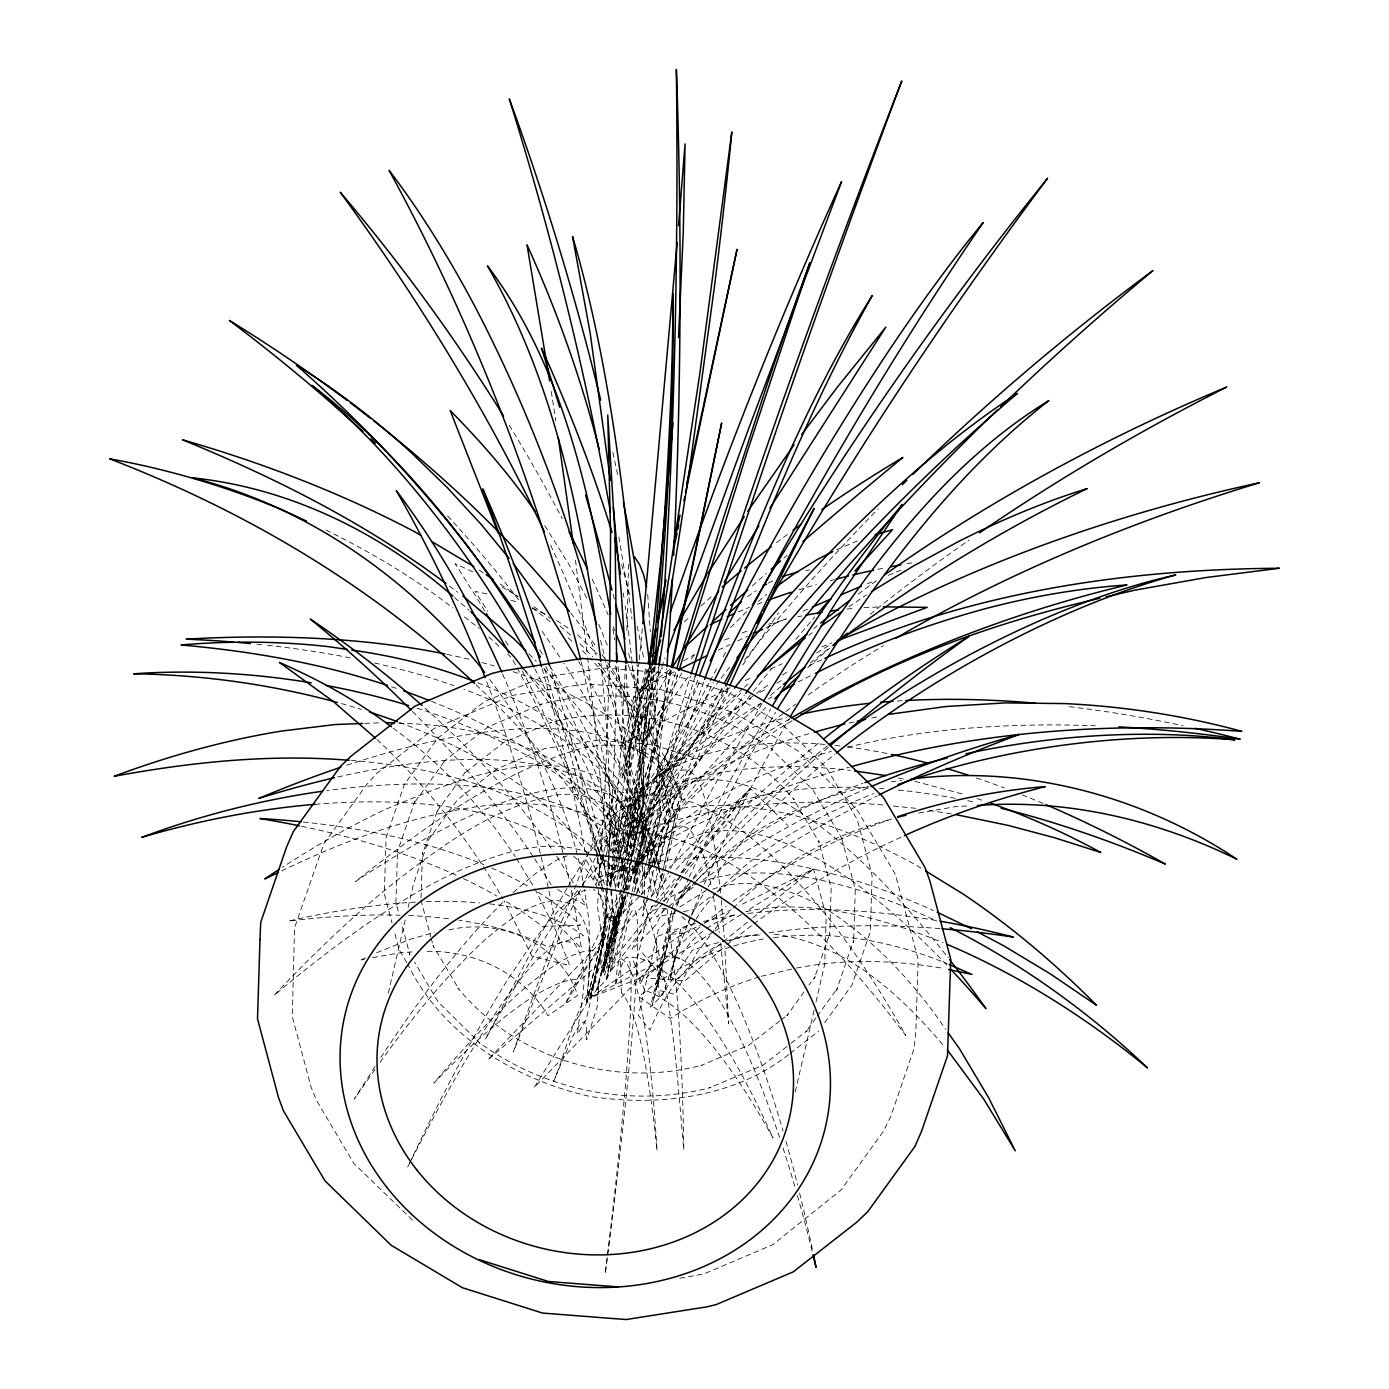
<?xml version="1.0" encoding="UTF-8"?>
<svg xmlns="http://www.w3.org/2000/svg" width="1389" height="1389" viewBox="0 0 1389 1389"><rect width="100%" height="100%" fill="white"/><g stroke="black" fill="none" stroke-linecap="round" stroke-linejoin="round"><path stroke-width="0.75" stroke-dasharray="5 3.75" d="M628.54 564.333L626.856 633.002M616.629 666.911L614.442 758.325L607.132 885.54M609.632 662.293L605.396 781.556L597.496 906.739L602.496 940.891L606.993 887.606M421.041 897.884L422.464 852.533L422.36 854.391L437.726 809.648L437.031 811.315L465.28 772.249L464.134 773.43L503.495 742.646L551.138 722.419L550.2 722.749C637.864 699.414 736.535 729.312 794.23 799.856L793.345 798.953L819.145 842.394L818.659 840.901L831.16 887.884L829.684 935.405L829.771 933.53L814.405 978.29L815.117 976.623L808.971 985.114M626.3 889.95C630.207 814.961 626.856 739.712 617.845 665.209M625.536 665.348L620.883 749.73L612.896 854.096M607.41 888.022L606.264 909.118L599.944 963.133L604.632 974.991L625.623 896.235M607.514 885.904C612.41 811.749 608.747 737.264 600.951 663.421M649.861 662.57L642.603 744.487L626.057 855.433M644.288 897.016L642.794 916.098L667.067 811.436L665.661 794.63L661.494 784.472L654.601 781.017C621.942 793.605 606.351 830.014 586.436 856.562M644.461 894.898L644.236 867.101M612.705 856.128L610.118 885.175L614.91 930.126L623.14 894.499M650.521 663.491L642.603 744.487L643.94 804.405L623.626 892.398M639.062 661.772L627.446 775.878L644.149 703.529L648.854 666.216M639.27 659.653L642.395 627.967M609.719 917.226L590.203 997.736L652.396 965.268L534.088 1087.57L590.203 997.736L603.034 941.95L606.715 910.524A406.23 155.811 55.3 0 0 606.785 892.363M602.496 887.05A406.23 198.106 7.5 0 1 607.045 914.049L603.451 941.273L590.117 997.858L603.33 939.485L487.782 1059.981L599.944 963.133M625.935 862.291L610.118 885.175L625.727 769.662L649.774 665.522M638.784 861.249L635.086 889.099L641.336 862.083M639.062 859.131L648.455 781.66A935.179 116.138 -89.9 0 0 659.011 665.904M607.045 914.049L586.8 1001.903L589.249 970.824L589.162 921.411L584.387 889.342M611.056 915.299L602.948 970.737L611.195 914.691L616.542 921.289M605.378 888.456L614.91 930.126L625.727 857.569M654.393 667.501L642.603 744.487L610.118 885.175L599.597 854.009M655.313 666.859L618.105 887.536M613.157 921.167L625.276 896.027L614.32 921.74L596.749 989.732L606.455 979.575L615.865 922.539L606.542 917.799L565.462 1003.761L603.33 939.485M658.768 667.449L626.838 850.745L618.331 887.606M662.588 903.319L610.188 971.866L619.529 915.716L626.161 894.151L606.455 979.575L613.921 964.209L633.54 894.256M522.073 670.627C558.708 738.861 587.807 811.037 610.118 885.175L615.258 855.693M615.622 853.593L630.693 767.249L653.768 667.276M606.455 979.575L619.511 915.993L639.669 896.235M616.664 915.542L603.295 971.606L614.285 918.824M671.373 670.696L624.373 892.971M670.644 670.696L630.398 860.989M629.946 863.055L613.869 941.69L623.505 897.086M646.736 669.637L628.818 752.525L647.517 669.62M628.071 859.878A406.23 33.18 -85.4 0 1 619.824 907.191L616.403 916.219L603.295 971.606L615.31 916.393L604.059 918.198A406.23 180.188 -15.1 0 0 599.128 892.693M658.716 902.989L603.451 972.022L615.084 919.709L618.643 915.855M388.312 993.1L405.71 917.782M408.123 907.312L413.436 884.289L428.958 839.13L457.432 799.751L496.915 768.864L544.731 748.567L597.617 740.25L651.962 744.469L704.049 760.929M598.225 858.68L593.502 879.15L626.786 867.726L639.339 865.121M598.711 856.631L602.965 838.209C699.796 775.166 823.903 813.85 916.671 865.469L922.174 868.837M645.59 668.96L639.374 695.854L632.273 667.588M603.451 853.818L596.367 884.533L628.835 863.003M603.937 851.77L605.83 843.574C663.959 791.313 735.128 754.817 810.047 733.392M615.084 888.231L622.168 857.517M622.654 855.468L646.736 796.21L699.796 681.461M590.117 997.858L603.034 941.95M627.984 858.958L624.685 873.282L616.959 860.329M628.453 856.909L634.131 832.341C608.903 769.957 568.83 714.797 521.778 667.085M637.759 864.757L631.63 870.504L652.413 780.462L683.284 749.209L719.242 719.78L751.102 698.389M628.245 891.946L622.88 915.177L616.265 916.236L603.295 971.606M628.731 889.845L635.068 862.395M631.648 893.821L626.283 917.035L610.188 971.866M632.134 891.703L638.471 864.253L622.88 892.207M641.805 859.999L653.334 810.117A752.751 93.48 -89.9 0 0 666.755 668.543M648.802 864.913L642.083 894.012L643.107 843.8L641.978 788.466A935.179 248.301 73.6 0 0 625.085 605.76M649.288 862.829L660.331 815.03A752.751 199.86 73.6 0 0 649.93 666.546M654.514 865.451L672.866 785.914C660.226 741.014 605.222 738.826 568.57 752.369C488.945 779.055 420.693 830.362 355.324 881.633C425.746 835.293 632.95 703.772 652.882 867.882M652.465 895.037L659.185 865.937M659.653 863.854L670.21 818.138A752.751 299.746 52.3 0 0 628.141 664.689M663.907 865.833L680.211 795.15L666.581 760.269L645.468 724.572A737.003 346.799 31.1 0 0 605.604 659.792M662.379 873.282L657.101 896.148L650.66 865.434M662.848 871.198L675.332 817.149L645.468 724.572L618.938 689.413L590.082 658.195M671.72 910.854L662.952 948.843L664.116 949.59L652.188 1005.445L665.748 950.597L679.186 959.018A406.23 184.841 37.4 0 1 704.796 929.762M672.207 908.736L675.141 896.079A390.222 177.549 37.4 0 1 696.41 883.89M674.985 908.406L656.233 989.645L675.123 994.385L696.618 953.028L713.72 930.769M795.255 1091.841L814.093 1010.237M816.02 1001.868L824.719 964.192L826.212 916.306L813.607 868.958L738.826 905.923M621.317 890.262L606.542 917.799L586.8 1001.903L625.432 896.183L603.451 972.022L616.403 916.219M727.923 687.486L667.05 785.184L610.118 885.175L617.411 858.037M617.966 855.954L641.562 768.308L658.247 695.976L642.603 744.487L636.127 724.971A857.586 395.24 -9.5 0 0 598.242 663.109M603.451 972.022L625.554 896.148L596.749 989.732M634.148 892.189L642.829 863.177M643.454 861.111L665.644 791.365L703.893 681.409M675.61 672.432L632.429 821.437L625.276 852.481L678.353 672.554M627.429 890.036L636.318 861.145M636.961 859.079L662.449 779.976L697.886 679.638M598.919 852.047L597.583 848.123L636.127 724.971M695.177 676.426L665.053 774.038L633.401 883.213L652.917 798.692L690.402 676.183M610.118 885.175L653.802 748.602L664.602 701.879L642.603 744.487C635.936 715.891 624.286 688.354 606.611 664.793M652.57 663.977L638.714 705.699L622.012 778.031L664.984 657.848M558.1 929.64C578.623 883.838 591.21 832.046 622.498 792.181L625.432 793.223L626.63 799.665L619.459 830.709L616.612 829.285C606.472 834.963 602.045 846.856 596.194 856.353M690.576 917.382L680.263 942.992L662.709 994.68L650.434 1007.251L670.158 921.827L673.474 914.031M691.375 915.42L701.705 889.793M638.975 866.684L633.922 878.716L652.17 799.717A752.751 159.179 -54.3 0 1 709.084 682.937M642.135 858.906L676.096 780.496A935.179 197.742 -54.3 0 1 723.304 685.367M651.198 864.93L647.257 874.584L667.137 788.032L674.637 776.086L681.86 770.079L688.77 770.044L695.299 775.982L701.393 787.841L707.018 805.551L716.655 857.864L721.117 898.266M651.979 863.003L664.637 837.706L673.057 828.348L681.183 825.344L688.909 828.712C702.712 844.842 706.845 866.545 711.411 886.703M676.79 906.218L688.388 878.924M689.222 876.963L718.617 814.77L747.89 759.679L775.531 712.297M616.785 886.408L629.13 858.767M629.998 856.787L666.755 777.007L713.304 682.416M704.258 883.994L728.965 830.344L759.141 771.694L789.247 718.617M409.547 1163.183C439.653 1099.775 471.756 1037.218 508.912 977.63C530.442 946.725 549.853 911.566 582.547 891.044L589.978 889.967M652.5 905.454L631.908 949.816L656.32 924.588L665.8 905.124M656.268 897.728L668.526 872.605M666.737 903.18L680.853 874.705M681.773 872.848L731.864 777.423L770.582 709.05M670.418 868.733L712.783 788.171L762.613 702.66M641.371 860.676L634.148 874.202L652.396 795.202A752.751 239.741 -40.2 0 1 723.686 687.416M642.343 858.784L656.945 830.379L684.447 783.465A935.179 297.836 -40.2 0 1 744.417 695.021M407.672 1167.055L410.64 1161.378M411.613 1159.485C441.164 1101.807 472.382 1044.736 510.197 992.006C525.58 973.238 539.974 951.604 562.858 941.36L573.64 942.367C592.964 968.584 579.682 1004.612 577.564 1034.163L586.245 1019.352L605.951 933.929L605.517 911.097L601.402 896.183L593.693 889.446M622.307 888.422L624.269 884.758L619.737 862.118M653.334 667.345L634.669 702.712L623.869 749.435L671.061 669.741M595.239 858.055L564.438 923.859L513.305 1052.029A367.095 19.533 -71.6 0 1 558.1 929.64M621.838 894.082L610.413 914.57L606.542 917.799M636.006 894.325L650.312 868.837M624.442 822.514C652.865 772.822 684.673 725.075 719.815 679.898M566.903 888.37L537.144 940.388L485.386 1039.232C514.434 987.319 544.019 935.439 579.612 887.658M567.979 886.599L585.29 858.298M641.388 861.788L633.019 874.601L651.267 795.602L679.395 759.071A752.751 303.965 -25.1 0 1 741.657 692.278M642.517 859.965L658.317 834.65L689.118 792.841A935.179 377.617 -25.1 0 1 765.686 707.643M681.704 673.37L656.858 715.96L642.603 744.487L661.841 713.512L689.812 674.637M375.013 1066.561L354.178 1099.133L375.117 1069.374M380.794 1057.515C417.759 1001.695 457.38 947.003 505.283 899.95M617.272 853.558L671.755 771.902L733.062 689.812M742.716 665.071L778.569 612.931M627.134 860.555L689.1 774.472L751.953 693.076M380.048 1062.359C411.213 1018.675 445.313 976.849 484.553 940.127C505.544 922.817 527.577 903.683 555.6 900.072L571.33 903.944C598.294 928.633 589.075 969.991 586.54 1002.233L597.548 988.76L617.272 903.336L615.518 889.168M691.288 658.976L695.056 653.663M638.298 861.753L631.63 870.504L640.555 861.284M639.53 859.999L658.073 833.904L690.368 796.47A935.179 422.516 -12.5 0 1 784.125 712.835M804.057 991.902L786.869 1015.672L788.014 1014.491L781.451 1019.63M815.899 1018.015L805.776 1032.027L807.287 1030.569L788.622 1045.17M817.166 1016.262L837.428 988.274L836.491 990.392L853.714 940.284L853.61 942.662L855.277 889.446L841.248 836.82L841.942 838.696L813.034 789.994L771.277 748.827L772.128 749.539C706.098 700.907 619.702 683.787 540.252 704.483L541.484 704.171L488.043 726.864L443.907 761.38L445.435 759.922L413.783 803.675L414.721 801.557L397.497 851.648L397.601 849.269L395.934 902.503L399.164 914.639M824.753 1022.651L852.065 984.888L870.33 931.689L872.101 875.313L857.256 819.562L826.785 768.239L782.806 724.867L728.27 692.364L666.928 672.988L602.948 668.022L540.686 677.815L484.379 701.723L437.882 738.08L404.373 784.438L386.09 837.619L384.319 894.012L392.028 922.921M663.907 901.617L750.373 788.518L787.737 825.361M721.117 678.197L731.499 664.654M715.022 929.067L725.562 915.368L731.777 909.604M753.272 691.427L771.85 668.387M660.07 901.305L681.634 874.376M682.971 872.691L750.373 788.518L668.873 867.812M582.321 884.394L604.736 859.374M795.914 639.27L814.718 616.942M652.743 865.278L643.003 876.737L661.008 797.338A752.751 236.095 66.9 0 1 948.236 957.872M654.132 863.628L659.688 857.082L679.481 842.515L701.775 833.678A935.179 293.305 66.9 0 1 947.923 966.275M827.323 746.084A403.695 152.026 -30.6 0 0 675.957 904.239L692.851 884.897M694.257 883.3C739.122 832.358 803.05 801.14 868.524 786.105M641.961 859.704L657.414 842.463A935.179 453.856 21.5 0 1 831.317 751.432M614.945 936.082L649.896 898.006M651.337 896.426L670.279 875.799M676.096 869.445L750.373 788.518M676.86 910.09L658.212 930.3L638.489 1015.724L649.983 1030.082C664.411 995.514 685.645 959.33 721.533 944.086M639.2 863.246L654.931 846.648A935.179 417.776 40.2 0 1 868.924 787.841M730.545 627.585L746.969 611.334M641.197 894.742L662.727 873.803M733.34 908.163C776.191 864.114 832.428 834.841 891.495 819.18M742.768 688.666L710.908 717.853L677.103 752.23L646.527 787.059L619.529 821.923L612.358 852.985C657.709 799.3 707.435 749.313 760.842 703.667M744.348 687.208L750.789 681.6M699.934 926.914L672.12 951.691L646.198 977.995L684.899 980.947L725.058 946.204M758.481 601.437L766.693 594.37M770.53 695.42L781.833 685.801M513.062 892.571L535.946 873.212L559.142 858.61L567.059 855.902M726.707 944.85L752.039 925.213M675.367 980.217L751.223 919.153M752.907 917.799L813.607 868.958L746.015 911.444M810.152 663.022L830.379 647.135M824.927 744.452A737.698 329.54 40.2 0 0 652.413 780.462L679.395 759.071A752.751 340.097 -12.5 0 1 753.203 695.802M704.848 923.06L726.187 906.34M779.802 1020.915L748.654 1045.275L700.994 1065.519L701.931 1065.189C614.268 1088.525 515.614 1058.609 457.901 988.065L458.787 988.968L433.003 945.527L433.49 947.02L431.302 938.86M786.921 1046.49L763.169 1065.085L709.727 1087.761L710.96 1087.465C631.509 1108.162 545.113 1091.042 479.083 1042.41L479.934 1043.122L438.177 1001.938L414.617 962.264M788.657 1054.616C733.166 1098.213 657.605 1106.72 589.509 1096.338C514.607 1079.375 442.414 1034.996 407.88 964.417M790.306 1053.313L818.538 1031.228M808.78 635.329L812.183 632.776M753.758 923.928C799.925 889.568 849.912 860.312 902.346 836.612M669.654 669.602L633.853 696.757L623.071 743.48L671.2 717.21L729.989 687.763M747.508 596.61L756.172 590.638M732.941 901.409C781.451 866.441 835.032 838.574 891.547 818.972M848.801 606.854L866.493 594.874M713.13 932.123L639.947 978.134L590.203 997.736L683.214 933.425L702.383 923.945M714.953 930.977L744.191 912.608M679.742 906.982L704.674 891.391M791.834 720.839L777.18 729.781L732.645 762.301A1161.899 563.621 4.3 0 0 640.225 858.628M789.699 718.946C725.214 756.224 664.446 800.064 609.893 850.815L617.063 819.77C657.223 775.253 704.796 738.115 755.529 706.393L761.068 703.216M683.683 660.921L694.344 654.584M768.464 698.98L772.145 696.861M612.254 852.29L624.512 845.259L633.974 845.38L640.572 852.672L642.829 861.579M637.846 857.03C703.737 817.583 775.114 787.424 849.183 767.214M759.957 692.434L767.492 688.267M776.902 683.041L782.563 679.916M655.295 905.072L651.51 907.086A505.266 175.153 -35.8 0 1 654.028 903.979M662.9 901.027L683.787 889.932A676.374 234.463 -35.8 0 1 692 880.678M768.291 583.172L773.499 580.48M836.629 549.731L857.655 540.79M797.998 682.034L811.593 675.28M704.31 922.991L731.152 909.726M281.637 870.92C344.42 840.64 410.762 815.899 480.108 806.262C528.653 800.585 582.755 802.599 622.984 833.817L630.155 802.773C569.49 730.614 455.575 780.201 385.291 809.457A367.095 123.395 -37.5 0 0 282.54 867.187M365.585 957.872L360.029 960.441L364.231 959.486M376.679 952.715L410.831 939.068L434.566 932.418M745.355 680.454L753.116 676.894M809.11 665.574L822.913 659.254M770.6 668.908L782.354 663.751M724.537 640.069L732.35 636.804M821.819 646.927L831.803 642.916M729.208 941.186L742.629 936.099L761.571 934.901M742.177 632.846L748.272 630.762M759.349 976.971C727.871 986.52 697.868 1000.636 670.227 1018.467L638.853 996.764C674.412 966.987 717.714 946.968 763.377 939.016M768.412 624.182L785.914 619.459M712.644 889.238C751.727 874.862 793.97 890.193 828.139 910.177C875.209 941.082 914.118 983.047 945.735 1029.371M761.346 976.293L794.369 968.446M372.634 957.594L401.23 952.663L414.096 951.778M849.026 722.957L855.207 721.62M871.736 718.026L877.917 716.689M649.809 862.934C746.258 844.894 845.502 870.938 933.408 910.507M797.842 616.785L801.852 615.969M675.106 913.233L656.476 916.914A505.266 219.931 -17.5 0 1 693.979 886.616M683.388 911.601L693.736 909.569A676.374 294.399 -17.5 0 1 715.7 892.971M796.47 968.064C845.189 958.532 895.592 960.007 944.329 968.567M918.58 813.069L956.379 806.505L968.984 805.898M448.855 929.936C500.613 917.695 560.08 943.079 577.755 995.375L548.013 1015.672C522.993 972.977 473.302 949.59 424.617 951.43M805.95 570.532L809.839 569.889M679.811 1278.227L703.772 1274.008L772.614 1244.787L840.953 1190.06L883.317 1131.497L890.8 1116.322L914.17 1048.261L915.889 1030.968L918.129 959.313L895.315 874.254L857.638 810.794L849.773 802.009L797.894 750.859L733.583 712.54L661.251 689.691L585.793 683.839L512.367 695.385L434.132 728.513L376.627 773.499L366.401 784.959L323.793 843.852L294.52 927.887L292.298 1016.679L311.067 1087.118L316.64 1100.678L353.882 1163.444L412.498 1220.15M891.217 781.833L901.583 780.375M773.465 937.835C832.289 929.658 892.537 941.273 947.09 963.601M846.995 609.007L855.485 608.33M863.958 607.653L881.147 606.889M364.786 723.374L379.544 722.818M398.834 723.27C484.136 724.936 580.446 751.987 626.335 830.084L616.872 871.025L599.944 854.426M351.382 760.478C439.723 767.197 531.622 791.956 598.399 852.915M882.848 804.96C789.108 796.748 691.271 805.151 605.465 846.248L612.636 815.204C681.634 768.308 769.506 760.651 850.363 770.426M893.44 806.037L916.723 808.415M631.63 870.504L632.134 870.573A1161.899 563.621 4.3 0 1 635.537 865.434M929.102 810.377L951.778 813.971M898.37 778.048L906.635 779.68M914.9 781.312L964.99 794.682M774.211 934.12C844.859 943.079 900.402 994.437 944.485 1046.733M486.966 593.919L475.125 591.419L487.782 611.299M510.874 600.152L518.93 602.652M391.594 686.774L397.584 688.718M431.406 701.306C506.1 730.701 577.06 774.333 628.575 836.768L635.728 805.724C600.569 745.789 539.349 706.185 475.611 681.982M588.814 852.638C543.29 835.744 494.033 855.311 452.102 873.785C387.271 905.524 329.193 949.156 274.084 995.375A408.401 101.362 -49.8 0 1 393.226 883.369C441.598 846.005 493.06 807.356 554.367 795.376C581.401 790.688 611.716 800.776 623.574 827.115M532.143 608.017L545.252 614.094M325.911 530.025C370.429 551.937 413.505 577.373 452.71 607.878M556.59 620.414L568.952 628.696M557.51 889.533L585.689 905.385A505.266 234.359 34.1 0 0 576.574 888.578M479.153 570.115L484.431 573.605M500.283 584.092L517.35 596.298M449.394 586.071L457.866 592.322M393.122 728.062C440.834 763.377 482.625 806.992 515.215 856.631M600.552 857.968L614.129 868.073M532.265 607.792L550.478 621.821M601.68 858.246L606.767 862.17L614.268 879.046L615.275 887.137M464.377 616.907L479.361 628.505M454.481 597.548L469.239 610.344M568.049 637.725L572.824 642.065M582.408 650.729L587.2 655.07M577.546 634.86L597.062 653.715M488.859 636.961L501.412 648.437M507.679 654.167L510.805 657.049M376.957 739.521C426.631 785.948 469.169 839.928 502.992 898.909M476.167 684.846C530.424 735.857 578.675 793.831 615.865 858.489M528.862 653.802L536.345 661.303M543.846 668.821C596.471 723.877 641.527 790.046 658.039 865.382M642.378 952.871L665.522 981.502M524.955 670.8C569.403 726.048 603.902 790.584 619.32 860.051M489.588 679.395C536.032 740.25 571.643 811.245 584.074 887.206M544.801 525.598L569.334 565.132L586.853 598.208M516.378 858.367L533.758 886.842M539.713 649.757L543.116 655.226M549.905 666.164C583.536 721.776 612.167 780.462 634.582 841.491L641.753 810.447C627.238 758.359 605.882 708.268 578.64 661.581M406.786 962.594L399.181 949.763L394.233 931.186M534.782 888.647L557.058 933.061L569.698 965.598L531.9 956.153L504.016 900.784M505.544 640.833L509.78 648.368M586.592 860.503L599.301 885.349M600.204 887.102L602.913 892.38A505.266 146.383 70.4 0 0 550.287 667.588M598.746 624.338L607.497 645.816M639.912 892.971C634.443 880.921 626.665 866.736 612.289 864.653L603.347 867.049L612.792 826.108L621.942 817.166L630.78 815.291C649.08 824.545 652.795 847.62 658.195 865.607M643.298 900.662C671.668 980.426 676.252 1066.231 683.822 1149.884A408.401 47.556 -89.1 0 0 676.686 991.19L667.258 909.552M502.54 674.012C541.085 761.363 567.528 853.975 581.366 948.444L555.253 921.81C539.21 839.303 516.204 758.099 485.872 679.672M409.269 953.236L409.946 955.128L401.334 922.73M615.153 665.835C630.45 710.612 640.346 757.196 643.94 804.405L643.142 755.13L637.221 665.418M544.662 668.699L570.792 755.547L604.909 886.373M658.768 864.132C654.67 832.011 632.203 807.686 613.261 783.188A935.179 415.936 -14.8 0 0 463.874 689.239M420.971 900.037L430.764 936.811M658.716 867.587L665.765 901.53M581.21 661.945L604.753 762.769L621.213 855.589M600.586 640.433C617.532 706.671 628.696 774.315 634.999 842.376M658.525 867.396L662.397 881.564L682.086 796.262L666.581 760.269L643.454 744.678A752.751 334.801 -14.8 0 0 510.18 670.765M713.46 896.79L719.276 932.523M650.26 863.402L635.433 802.929L615.674 754.453A923.494 434.566 31.1 0 0 563.812 663.109M618.869 537.074L630.363 606.073M551.259 391.472L555.808 420.902M621.56 857.725L625.536 883.335M612.948 629.113L614.563 639.825M647.708 594.423L650.295 631.839M575.48 560.132L587.443 655.452M630.675 608.174L631.943 618.765M587.686 657.587L608.226 853.297M720.717 943.079L728.583 1023.589L724.815 945.961M648.073 860.555L638.037 798.553A935.179 372.391 52.3 0 0 599.197 663.56M648.906 869.08L651.632 896.773M608.417 855.433L614.91 930.126M721.308 900.332L724.294 937.592M626.04 665.678L629.668 748.74L630.745 848.835C645.972 790.983 636.857 730.093 637.395 670.956L637.047 664.48M655.295 902.416A505.266 175.153 -35.8 0 1 675.332 878.872M680.957 872.552A505.266 175.153 -35.8 0 1 820.083 741.848M693.371 879.133A676.374 234.463 -35.8 0 1 828.591 747.091M702.817 880.157A505.266 219.931 -17.5 0 1 869.097 787.441M717.314 891.79A676.374 294.399 -17.5 0 1 877.015 795.932M695.507 923.529A505.266 245.263 21.4 0 0 655.903 937.141L659.306 998.17L692.573 950.041A676.374 328.325 21.4 0 1 724.485 941.204M703.546 921.48A505.266 245.263 21.4 0 1 737.542 914.882M748.081 913.441A505.266 245.263 21.4 0 1 937.818 920.785M726.569 940.718A676.374 328.325 21.4 0 1 760.929 933.964M769.107 932.714A676.374 328.325 21.4 0 1 939.919 928.599M415.571 902.138A505.266 204.756 -24.8 0 0 288.461 921.098A676.374 274.084 -24.8 0 1 400.136 915.212M426.301 901.669A505.266 204.756 -24.8 0 1 479.622 902.867M489.623 903.874A505.266 204.756 -24.8 0 1 583.502 935.544L547.787 946.847A676.374 274.084 -24.8 0 0 458.821 920.178M408.661 915.507A676.374 274.084 -24.8 0 1 450.401 919.014M303.34 822.01A505.266 236.963 -5.9 0 1 483.997 864.722M491.689 868.003A505.266 236.963 -5.9 0 1 529.244 886.877M537.96 892.12A505.266 236.963 -5.9 0 1 580.654 925.3L542.109 926.359A676.374 317.213 -5.9 0 0 503.842 900.159M301.535 826.264A676.374 317.213 -5.9 0 1 456.148 875.209M463.422 878.595A676.374 317.213 -5.9 0 1 496.828 896.044M412.55 711.515A676.374 313.723 34.1 0 1 533.411 857.082M534.557 858.819A676.374 313.723 34.1 0 1 551.103 884.793M425.225 708.268A505.266 234.359 34.1 0 1 553.308 851.388M556.659 856.353A505.266 234.359 34.1 0 1 575.497 886.686M542.109 668.647A676.374 195.953 70.4 0 1 584.769 850.19M636.77 892.363A505.266 61.081 -64.5 0 1 646.25 868.472M647.882 864.427A505.266 61.081 -64.5 0 1 724.936 687.954M653.542 862.569A676.374 81.76 -64.5 0 1 728.149 689.309M654.41 666.147A403.695 32.971 -85.4 0 1 631.995 857.082A390.222 173.087 -15.1 0 0 326.78 790.619M631.665 859.253A403.695 32.971 -85.4 0 1 626.821 890.262M545.686 666.477A403.695 154.839 55.3 0 1 625.779 890.106M651.771 669.203A406.23 33.18 -85.4 0 1 628.384 857.864M534.887 668.873A406.23 155.811 55.3 0 1 602.375 852.308M602.739 854.443A406.23 155.811 55.3 0 1 606.698 890.245M341.312 703.546A406.23 198.106 7.5 0 1 361.314 709.432M399.459 722.454A406.23 198.106 7.5 0 1 587.391 854.027M589.578 857.673A406.23 198.106 7.5 0 1 601.854 884.967M417.082 708.182A390.222 190.293 7.5 0 1 635.971 858.784M315.129 804.318A406.23 180.188 -15.1 0 1 565.306 849.183M573.605 856.11A406.23 180.188 -15.1 0 1 597.652 888.977M607.635 1255.118A390.222 20.262 -82.3 0 0 629.391 915.889L617.202 968.671L615.414 985.6A406.23 21.095 -82.3 0 1 605.205 1273.835A390.222 20.262 -82.3 0 0 607.375 1257.201M667.067 909.014A390.222 86.674 79 0 0 647.517 914.57L635.329 967.334L640.537 984.072A406.23 90.233 79 0 1 779.715 1137.869M681.756 916.636A390.222 86.674 79 0 1 783.049 1131.08M785.983 1141.341A390.222 86.674 79 0 1 797.529 1184.765M799.595 1193.082A390.222 86.674 79 0 1 812.669 1250.881M783.031 1148.026A406.23 90.233 79 0 1 794.994 1187.039M797.39 1195.425A406.23 90.233 79 0 1 812.565 1252.93M700.247 882.345A390.222 177.549 37.4 0 1 936.811 921.115M706.532 928.529A406.23 184.841 37.4 0 1 737.507 913.927M746.24 911.583A406.23 184.841 37.4 0 1 943.027 942.68M675.957 904.239A403.695 186.925 -8.4 0 1 695.004 882.154M696.549 880.591A403.695 186.925 -8.4 0 1 862.934 783.309M694.986 920.82A406.23 188.088 -8.4 0 0 688.197 933.095L670.383 934.224L656.233 989.645L670.227 933.79L680.523 929.449L669.897 979.801L683.075 928.373L686.044 927.123A406.23 152.981 -30.6 0 1 691.062 916.236M696.097 919.049A406.23 188.088 -8.4 0 1 873.629 793.623M691.982 914.379A406.23 152.981 -30.6 0 1 706.879 888.613M708.025 886.859A406.23 152.981 -30.6 0 1 834.633 754.366M879.55 788.448A935.179 417.776 40.2 0 1 883.838 788.761M898.475 790.046A935.179 417.776 40.2 0 1 955.424 798.293M967.838 800.724A935.179 417.776 40.2 0 1 976.189 802.477M835.084 745.407A737.698 329.54 40.2 0 1 845.432 746.605M847.516 746.865A737.698 329.54 40.2 0 1 887.102 753.515M976.415 777.962A737.698 329.54 40.2 0 1 1004.542 788.014M1022.304 794.907A737.698 329.54 40.2 0 1 1044.059 803.866M652.413 780.462A737.698 358.015 21.5 0 1 786.539 717.627M897.277 701.028A737.698 358.015 21.5 0 1 903.492 700.646M1069.408 706.688A737.698 358.015 21.5 0 1 1182.89 725.648M847.603 747.23A935.179 453.856 21.5 0 1 1095.209 725.753M785.792 711.55A935.179 422.516 -12.5 0 1 795.966 703.928M808.103 695.09A935.179 422.516 -12.5 0 1 883.473 645.625M756.536 693.337A752.751 340.097 -12.5 0 1 768.447 684.76M782.476 675.037A752.751 340.097 -12.5 0 1 789.647 670.227M816.663 652.952A752.751 340.097 -12.5 0 1 831.473 644.01M813.815 628.54A752.751 303.965 -25.1 0 1 817.183 625.814M858.211 594.041A752.751 303.965 -25.1 0 1 877.553 579.89M807.686 667.762A935.179 377.617 -25.1 0 1 829.615 648.281M870.174 614.285A935.179 377.617 -25.1 0 1 969.123 540.078M744.435 660.296A752.751 239.741 -40.2 0 1 878.108 508.999M710.074 681.096A752.751 159.179 -54.3 0 1 717.054 668.074M723.183 656.823A752.751 159.179 -54.3 0 1 726.169 651.372M623.314 593.103A935.179 248.301 73.6 0 1 623.904 597.287M612.827 452.467A752.751 199.86 73.6 0 1 618.261 477.573M509.207 425.156A752.751 299.746 52.3 0 1 562.285 518.67M592.2 579.196A752.751 299.746 52.3 0 1 608.087 614.771M613.105 626.63A752.751 299.746 52.3 0 1 614.771 630.675M550.686 545.269A935.179 372.391 52.3 0 1 596.263 655.452M447.571 515.909A923.494 434.566 31.1 0 1 518.878 600.117M542.023 631.301A923.494 434.566 31.1 0 1 560.201 657.674M570.757 613.035A737.003 346.799 31.1 0 1 595.568 645.625M601.888 654.479A737.003 346.799 31.1 0 1 604.371 658.021M256.826 644.183A935.179 415.936 -14.8 0 1 265.351 645.086M267.487 645.312A935.179 415.936 -14.8 0 1 351.712 658.143M374.526 662.987A935.179 415.936 -14.8 0 1 454.029 685.662M446.945 654.358A752.751 334.801 -14.8 0 1 469.308 659.358M481.896 662.536A752.751 334.801 -14.8 0 1 494.189 665.921M346.868 765.217A752.751 262.486 -35.5 0 1 675.749 792.043L657.084 871.25L649.635 844.946L636.822 821.385L618.921 801.436A935.179 326.102 -35.5 0 0 336.52 777.284M472.677 571.817A857.586 395.24 -9.5 0 0 455.158 563.76A5736.171 2642.277 -9.5 0 1 485.195 611.768M501.985 587.026A857.586 395.24 -9.5 0 1 518.184 596.541M533.862 606.68A857.586 395.24 -9.5 0 1 550.2 618.383M560.062 626.126A857.586 395.24 -9.5 0 1 571.087 635.502M579.977 643.749A857.586 395.24 -9.5 0 1 592.704 656.823M512.992 660.331A5736.171 2642.277 -9.5 0 1 516.066 665.973M517.073 667.849A5736.171 2642.277 -9.5 0 1 597.583 848.123M738.254 611.924A600.222 290.284 2.9 0 1 749.574 607.288M757.283 604.267A600.222 290.284 2.9 0 1 763.134 602.045M798.918 589.804A600.222 290.284 2.9 0 1 816.437 584.543M830.362 580.671A600.222 290.284 2.9 0 1 834.372 579.595M877.779 569.368A600.222 290.284 2.9 0 1 886.269 567.632M907.017 563.726A600.222 290.284 2.9 0 1 915.108 562.319M674.516 671.755A2926.015 1415.078 2.9 0 0 661.39 678.44L639.114 690.003L659.688 670.54A2926.015 1159.937 -26.7 0 1 662.64 667.762M718.356 650.139A2926.015 1415.078 2.9 0 1 729.972 644.583M737.75 640.902A2926.015 1415.078 2.9 0 1 747.525 636.318M766.155 627.706A2926.015 1415.078 2.9 0 1 786.348 618.574M802.998 611.177A2926.015 1415.078 2.9 0 1 808.589 608.729M867.153 583.884A2926.015 1415.078 2.9 0 1 874.827 580.741M888.3 575.272A2926.015 1415.078 2.9 0 1 903.805 569.073M684.36 621.959A600.222 237.936 -26.7 0 1 688.909 617.532M701.011 606.073A600.222 237.936 -26.7 0 1 711.428 596.558M776.468 542.717A600.222 237.936 -26.7 0 1 788.119 533.932M752.352 585.863A2926.015 1159.937 -26.7 0 1 766.433 573.397M783.795 558.17A2926.015 1159.937 -26.7 0 1 786.973 555.392M613.122 594.249A2926.015 983.863 63.5 0 1 614.754 600.395M628.644 653.403A2926.015 983.863 63.5 0 1 631.248 663.525M621.543 564.472A600.222 201.822 63.5 0 1 629.599 594.561M637.152 626.3A600.222 201.822 63.5 0 1 643.802 659.011M976.971 798.536A367.095 176.299 25.7 0 1 982.978 800.55M598.537 987.683L597.079 1007.424L586.679 1039.805L586.644 1026.627L584.352 1021.505L579.873 1024.474L573.206 1035.499L553.655 1081.25C567.65 1048.226 574.004 1009.161 596.367 980.825L597.895 982.631L598.537 987.683M616.299 804.231L609.129 835.275C658.421 825.188 707.07 847.689 747.282 874.306C809.7 917.521 860.399 975.2 905.784 1035.534A367.095 121.676 64.2 0 0 829.615 919.466C793.536 874.723 752.994 830.987 700.438 805.724C674.064 794.057 642.465 789.542 616.299 804.231M598.034 951.725L576.834 979.21A676.374 122.927 -57.8 0 0 433.889 1083.09A505.266 91.83 -57.8 0 1 598.034 951.725M644.583 990.183L631.908 957.212A505.266 125.496 75.8 0 1 773.031 1138.042A676.374 168 75.8 0 0 644.583 990.183M621.404 992.701L620.31 958.462A505.266 55.629 -88.4 0 1 657.014 1150.613A676.374 74.468 -88.4 0 0 621.404 992.701"/><path stroke-width="1.5" d="M616.647 662.64L615.067 535.06L607.757 415.085L610.587 532.994L609.632 662.293M649.965 658.438L650.069 654.323M678.527 337.51L683.284 231.512L685.072 143.918L678.544 225.66M672.971 422.951L660.886 559.889L649.132 664.133M677.172 242.433L642.812 623.748M655.66 664.741L699.743 374.162L731.812 131.972A408.401 19.88 -82 0 1 714.484 286.342L689.395 470.472L659.133 665.331M672.259 666.477L721.672 422.951L671.495 666.581M683.926 500.873L684.794 496.828M685.662 492.765L737.038 249.326L686.791 483.632M648.073 663.386L655.712 628.019M657.066 621.751L666.06 580.012M673.717 544.453L680.02 515.111M664.55 591.106L657.778 622.359M673.978 547.353L676.999 533.237M677.867 529.209L678.735 525.181M648.854 663.473L656.424 628.592M649.774 665.522L650.729 661.355M676.825 668.404L720.37 527.369L767.353 383.798A367.095 17.189 -72.2 0 1 809.874 262.608L747.299 451.651L678.961 670.522M695.177 676.426C758.446 476.045 828.174 277.731 901.791 80.944C825.604 276.498 754.713 474.17 691.045 674.169M652.57 663.977L653.889 660.001M654.584 658.021L660.695 640.121M670.227 612.306C721.082 466.322 777.51 322.231 841.595 181.542L748.706 428.524L667.137 651.84M704.605 679.395C753.185 548.481 803.988 417.533 872.309 295.44C797.859 413.609 749.313 545.825 699.362 675.61M710.196 660.799C763.568 553.673 823.121 449.567 889.394 349.889A408.401 69.954 -59 0 1 983.186 222.535C883.161 368.78 794.352 522.542 714.259 680.523M790.289 716.793L792.372 713.13C863.073 598.364 941.568 484.223 1048.903 400.57C931.446 472.451 853.263 591.766 779.785 705.004L777.666 708.65M673.96 630.38L706.636 575.254M772.649 705.473L836.473 601.541L902.225 504.45C851.37 566.452 805.637 632.533 763.724 700.855M672.172 667.901L718.738 590.95M724.12 582.13L758.932 525.771M769.905 508.166L885.817 327.127L837.758 386.646L801.696 434.479M707.748 573.483L744.209 516.691M747.681 511.36L794.091 444.827M734.382 688.197C819.076 581.279 913.337 481.723 1017.408 393.434A367.095 104.297 -45.1 0 0 910.16 475.663C847.203 531.206 789.351 592.443 736.83 657.935M817.427 613.816L829.632 599.753M854.877 571.087L892.537 529.695L875.035 534.748M729.19 612.983L741.309 601.993M783.448 684.43L805.116 667.015M757.3 676.217L805.36 637.881M820.725 626.37L841.717 611.664M833.834 644.565C912.92 584.543 997.753 532.074 1087.031 488.65M775.045 587.825L793.588 574.178L817.722 559.263L832.844 551.641M793.657 719.728C887.154 660.886 992.579 622.914 1099.88 598.26M871.841 591.367L913.476 566L957.42 542.109A367.095 138.605 -30.4 0 1 1087.031 488.65M791.522 717.853C896.061 657.448 1009.647 613.07 1127.017 584.943A367.095 161.732 -16 0 0 984.645 608.851C926.376 624.859 869.254 645.642 815.482 673.352M781.382 691.566L794.3 684.152M763.099 585.845L766.572 584.057M277.904 872.709L264.83 878.942A367.095 123.395 -37.5 0 1 278.981 869.497M904.326 835.709C949.659 814.978 997.059 798.901 1045.361 786.573C995.062 790.654 945.388 800.915 897.502 816.767M824.875 658.351C966.466 592.582 1124.309 569.23 1279.391 568.257L1206.26 577.494L1135.178 590.099L1106.113 596.819M837.81 640.503L927.175 607.358L883.3 606.837M782.597 576.47L798.189 571.817M897.659 817.253L905.975 815.256M814.145 732.142L844.894 723.86M851.214 766.676C977.856 731.135 1110.94 721.568 1241.853 731.361A408.401 199.061 7.1 0 0 1065.068 703.598L1005.202 702.886L946.031 706.515L888.248 714.432M857.273 721.169L865.538 719.38M805.863 615.153L822.097 612.254M911.931 778.899C1025.273 764.766 1142.418 795.966 1236.939 859.287C1156.863 819.892 1066.752 798.727 977.37 805.498M830.362 611.091L838.626 609.927M362.668 723.461L335.27 724.52L282.175 730.979A408.401 171.142 -21.7 0 0 114.211 776.295C191.543 762.005 270.647 753.81 349.229 760.321M385.864 722.558L394.511 723.027M618.279 1286.926L548.377 1281.491L479.309 1259.667M854.582 770.93L885.991 775.618M347.441 649.462L328.308 646.632A367.095 174.545 -2.6 0 0 181.004 644.965C251.01 651.181 320.824 663.213 387.6 685.471M351.695 650.087C393.295 655.851 434.514 665.921 473.649 681.2M955.892 814.614L1008.049 825.379L1054.39 837.689L1100.817 852.481A367.095 176.299 25.7 0 0 990.982 803.328M948.583 969.453L971.918 974.418L949 964.435M403.574 690.663L429.427 700.525M937.193 912.226L971.519 928.772M306.518 521.101L281.307 509.485A408.401 199.269 18 0 0 109.627 458.804C243.544 510.492 370.082 584.422 474.621 683.371M977.283 931.811L1004.143 946.013L1050.379 973.932L1096.529 1005.271A408.401 173.625 46.2 0 0 962.508 893.631L925.838 871.094M420.919 535.373L413.54 531.154C340.045 492.574 262.243 462.745 182.532 439.792C275.265 477.729 365.672 523.271 446.025 583.571M431.979 541.693L473.875 566.608M486.202 574.768L493.234 579.439M462.936 596.055L513.861 638.801L525.858 650.799M391.403 726.777C357.025 700.646 318.914 679.759 279.432 662.449L333.291 701.497L375.447 738.115M452.849 596.124C380.308 532.438 289.19 487.904 192.62 477.868C306.57 506.534 406.925 577.06 480.907 667.345L484.622 672.502M470.871 611.768L514.486 657.136L523.653 669.099M947.298 1049.893L983.777 1099.168L1015.255 1150.821L988.708 1097.814L959.504 1048.782L948.236 1032.895M509.19 558.5L481.115 524.347L446.841 487.157L410.814 452.258A367.095 159.058 44 0 0 296.326 365.151C388.451 445.73 469.621 539.071 535.182 642.465M513.218 563.378L542.769 603.833L577.616 659.758M535.095 511.482C510.162 475.16 481.028 441.91 450.192 410.519L498.234 533.254M634.513 556.902L639.444 564.247L643.472 574.23L646.597 586.835M501.707 672.068C473.441 607.913 438.386 546.676 396.299 490.56C430.607 550.548 460.419 613.122 485.108 677.676M599.145 449.098C581.244 379.041 556.937 310.632 527.004 244.829L549.627 380.968M580.689 659.879C536.762 489.848 473.371 324.54 389.094 170.361A408.401 130.844 65.9 0 1 477.122 310.667C528.48 410.224 568.622 515.562 596.454 624.06M610.691 614.112C589.353 493.199 563.205 365.793 487.487 265.924C555.6 384.215 582.373 520.979 600.152 654.809L600.743 661.268M558.309 437.743L573.24 543.221M610.413 480.281L590.134 332.787L572.563 236.616A367.095 70.804 82.5 0 1 602.948 364.526C621.248 462.832 632.325 562.441 636.943 662.31M616.508 652.674L617.393 661.025M613.348 507.575L621.196 591.992L625.935 663.577M823.417 739.156A505.266 175.153 -35.8 0 1 969.296 636.145A676.374 234.463 -35.8 0 0 830.24 745.667M871.042 786.608A505.266 219.931 -17.5 0 1 1019.075 734.486A676.374 294.399 -17.5 0 0 878.924 794.977M942.037 928.772A676.374 328.325 21.4 0 1 1013.328 937.089A505.266 245.263 21.4 0 0 939.936 921.15M301.205 821.784A505.266 236.963 -5.9 0 0 259.986 818.538A676.374 317.213 -5.9 0 1 299.486 825.83M411.075 710.039A676.374 313.723 34.1 0 0 310.268 619.06A505.266 234.359 34.1 0 1 422.1 705.473M549.645 665.539A505.266 146.383 70.4 0 0 482.747 488.876A676.374 195.953 70.4 0 1 541.554 666.685M729.85 685.541A676.374 81.76 -64.5 0 1 814.093 508.443A505.266 61.081 -64.5 0 0 725.839 685.992M652.188 665.001A406.23 33.18 -85.4 0 0 672.936 293.461A403.695 32.971 -85.4 0 1 654.601 663.994M540.477 657.205A403.695 154.839 55.3 0 0 311.969 385.395A406.23 155.811 55.3 0 1 533.88 666.963M311.258 682.832A390.222 190.293 7.5 0 0 133.622 673.804A406.23 198.106 7.5 0 1 337.249 702.417M325.773 685.385A390.222 190.293 7.5 0 1 408.731 705.577M369.491 712.019A406.23 198.106 7.5 0 1 397.497 721.724M322.561 791.209A390.222 173.087 -15.1 0 0 141.678 837.376A406.23 180.188 -15.1 0 1 315.129 804.318M813.537 1255.014A390.222 86.674 79 0 1 816.038 1267.393A406.23 90.233 79 0 0 813.069 1254.996M950.232 927.696A390.222 177.549 37.4 0 1 1147.488 1067.933A406.23 184.841 37.4 0 0 947.055 944.346M898.023 784.49A406.23 188.088 -8.4 0 1 1234.977 739.833A403.695 186.925 -8.4 0 0 965.911 753.776M864.93 782.58A403.695 186.925 -8.4 0 1 947.159 758.064M836.282 753.046A406.23 152.981 -30.6 0 1 1175.754 574.942A403.695 152.026 -30.6 0 0 829.059 744.747M1001.174 808.259A935.179 417.776 40.2 0 1 1165.388 864.062A737.698 329.54 40.2 0 0 1046.039 804.7M891.304 754.383A737.698 329.54 40.2 0 1 928.251 763.29M946.378 768.412A737.698 329.54 40.2 0 1 968.463 775.322M801.088 714.206A737.698 358.015 21.5 0 1 869.965 703.303M880.435 702.313A737.698 358.015 21.5 0 1 893.179 701.306M905.576 700.542A737.698 358.015 21.5 0 1 1035.256 703.181M1195.113 728.322A737.698 358.015 21.5 0 1 1240.186 739.174A935.179 453.856 21.5 0 0 1118.926 726.864M896.096 638.124A935.179 422.516 -12.5 0 1 1259.476 482.73A752.751 340.097 -12.5 0 0 844.72 636.284M837.116 640.694A752.751 340.097 -12.5 0 1 842.81 637.395M764.888 670.522A752.751 303.965 -25.1 0 1 807.131 634.009M820.569 623.105A752.751 303.965 -25.1 0 1 849.582 600.517M884.689 574.786A752.751 303.965 -25.1 0 1 1226.713 387.045A935.179 377.617 -25.1 0 0 979.558 532.855M774.68 698.789A935.179 377.617 -25.1 0 1 799.613 675.141M832.792 645.538A935.179 377.617 -25.1 0 1 847.29 633.158M745.702 693.285A935.179 297.836 -40.2 0 1 997.615 409.72M1000.722 406.734A935.179 297.836 -40.2 0 1 1152.974 270.56A752.751 239.741 -40.2 0 0 912.868 474.413M902.399 484.674A752.751 239.741 -40.2 0 1 906.861 480.264M724.311 683.475A935.179 197.742 -54.3 0 1 751.709 632.603M756.988 623.105A935.179 197.742 -54.3 0 1 762.318 613.556M763.394 611.646A935.179 197.742 -54.3 0 1 1047.584 178.313A752.751 159.179 -54.3 0 0 752.282 605.153M673.63 555.409A752.751 93.48 -89.9 0 0 676.356 69.45A935.179 116.138 -89.9 0 1 661.216 636.492M672.432 578.866A752.751 93.48 -89.9 0 1 666.911 666.407M659.688 657.188A935.179 116.138 -89.9 0 1 659.185 663.734M600.69 400.154A752.751 199.86 73.6 0 0 509.294 98.879A935.179 248.301 73.6 0 1 610.5 512.472M623.383 502.488A752.751 199.86 73.6 0 1 649.67 664.376M614.806 537.803A935.179 248.301 73.6 0 1 620.536 574.126M503.565 415.988A752.751 299.746 52.3 0 0 340.253 192.238A935.179 372.391 52.3 0 1 544.384 531.744M569.091 531.831A752.751 299.746 52.3 0 1 587.53 569.23M616.421 634.704A752.751 299.746 52.3 0 1 627.394 662.709M346.99 400.31A737.003 346.799 31.1 0 0 229.341 320.408A923.494 434.566 31.1 0 1 362.911 431.51M350.41 402.862A737.003 346.799 31.1 0 1 370.62 418.402M373.954 421.006A737.003 346.799 31.1 0 1 569.386 611.316M370.759 438.785A923.494 434.566 31.1 0 1 375.429 443.16M444.931 653.941A752.751 334.801 -14.8 0 0 186.3 639.148A935.179 415.936 -14.8 0 1 233.595 642.083M237.814 642.43A935.179 415.936 -14.8 0 1 250.385 643.558M340.913 767.214A752.751 262.486 -35.5 0 0 258.771 798.432A935.179 326.102 -35.5 0 1 334.454 777.753M949.572 959.591A752.751 236.095 66.9 0 1 985.93 1008.57A935.179 293.305 66.9 0 0 950.805 969.348M486.306 613.625A5736.171 2642.277 -9.5 0 1 508.86 652.813M710.196 624.668A600.222 290.284 2.9 0 1 721.776 619.181M727.194 616.733A600.222 290.284 2.9 0 1 734.538 613.504M769.037 599.874A600.222 290.284 2.9 0 1 791.261 592.235M836.404 579.074A600.222 290.284 2.9 0 1 848.61 575.984M852.724 574.994A600.222 290.284 2.9 0 1 873.559 570.271M890.54 566.781A600.222 290.284 2.9 0 1 900.975 564.819M649.566 658.334A600.222 237.936 -26.7 0 1 658.282 648.732M722.141 587.061A600.222 237.936 -26.7 0 1 741.188 570.844M744.452 568.136A600.222 237.936 -26.7 0 1 771.277 546.71M793.067 530.268A600.222 237.936 -26.7 0 1 801.384 524.174M821.802 509.676A600.222 237.936 -26.7 0 1 902.885 457.467A2926.015 1159.937 -26.7 0 0 802.929 541.571M678.283 669.863A2926.015 1415.078 2.9 0 1 706.827 655.73M753.411 633.575A2926.015 1415.078 2.9 0 1 762.509 629.373M812.322 607.097A2926.015 1415.078 2.9 0 1 831.073 599.006M840.519 594.996A2926.015 1415.078 2.9 0 1 861.423 586.245M685.003 646.927A2926.015 1159.937 -26.7 0 1 707.678 626.092M712.244 621.942A2926.015 1159.937 -26.7 0 1 726.03 609.441M730.649 605.291A2926.015 1159.937 -26.7 0 1 747.681 590.03M771.155 569.247A2926.015 1159.937 -26.7 0 1 780.635 560.93M612.045 532.404A600.222 201.822 63.5 0 0 541.467 348.101A2926.015 983.863 63.5 0 1 559.663 407.237M616.212 546.103A600.222 201.822 63.5 0 1 617.428 550.2M585.585 495.126A2926.015 983.863 63.5 0 1 612.011 590.151M615.848 604.493A2926.015 983.863 63.5 0 1 624.981 639.166M260.003 939.502L257.503 1018.762L278.39 1097.119L283.373 1110.714L325.026 1180.893L391.281 1245.343L462.485 1287.759L542.578 1313.074L626.109 1319.55L707.4 1306.754L716.29 1304.549L793.275 1271.855L856.857 1222.129L867.795 1211.625L914.917 1146.481L921.601 1131.15L947.524 1055.709L950.736 959.243L929.866 880.886L924.883 867.292L883.23 797.112L816.958 732.663L745.771 690.246L665.678 664.932L582.13 658.455L500.839 671.252L491.966 673.457L414.981 706.15L351.4 755.876L340.461 766.381L293.339 831.525L286.638 846.856L260.733 922.296L260.003 939.502M416.596 1169.607A209.531 182.723 13 0 0 775.392 1155.839A209.531 182.723 13 0 0 563.795 886.72A209.531 182.723 13 0 0 416.596 1169.607M386.68 1187.144A246.686 215.139 13 0 0 809.11 1170.944A246.686 215.139 13 0 0 559.993 854.079A246.686 215.139 13 0 0 386.68 1187.144"/></g></svg>
